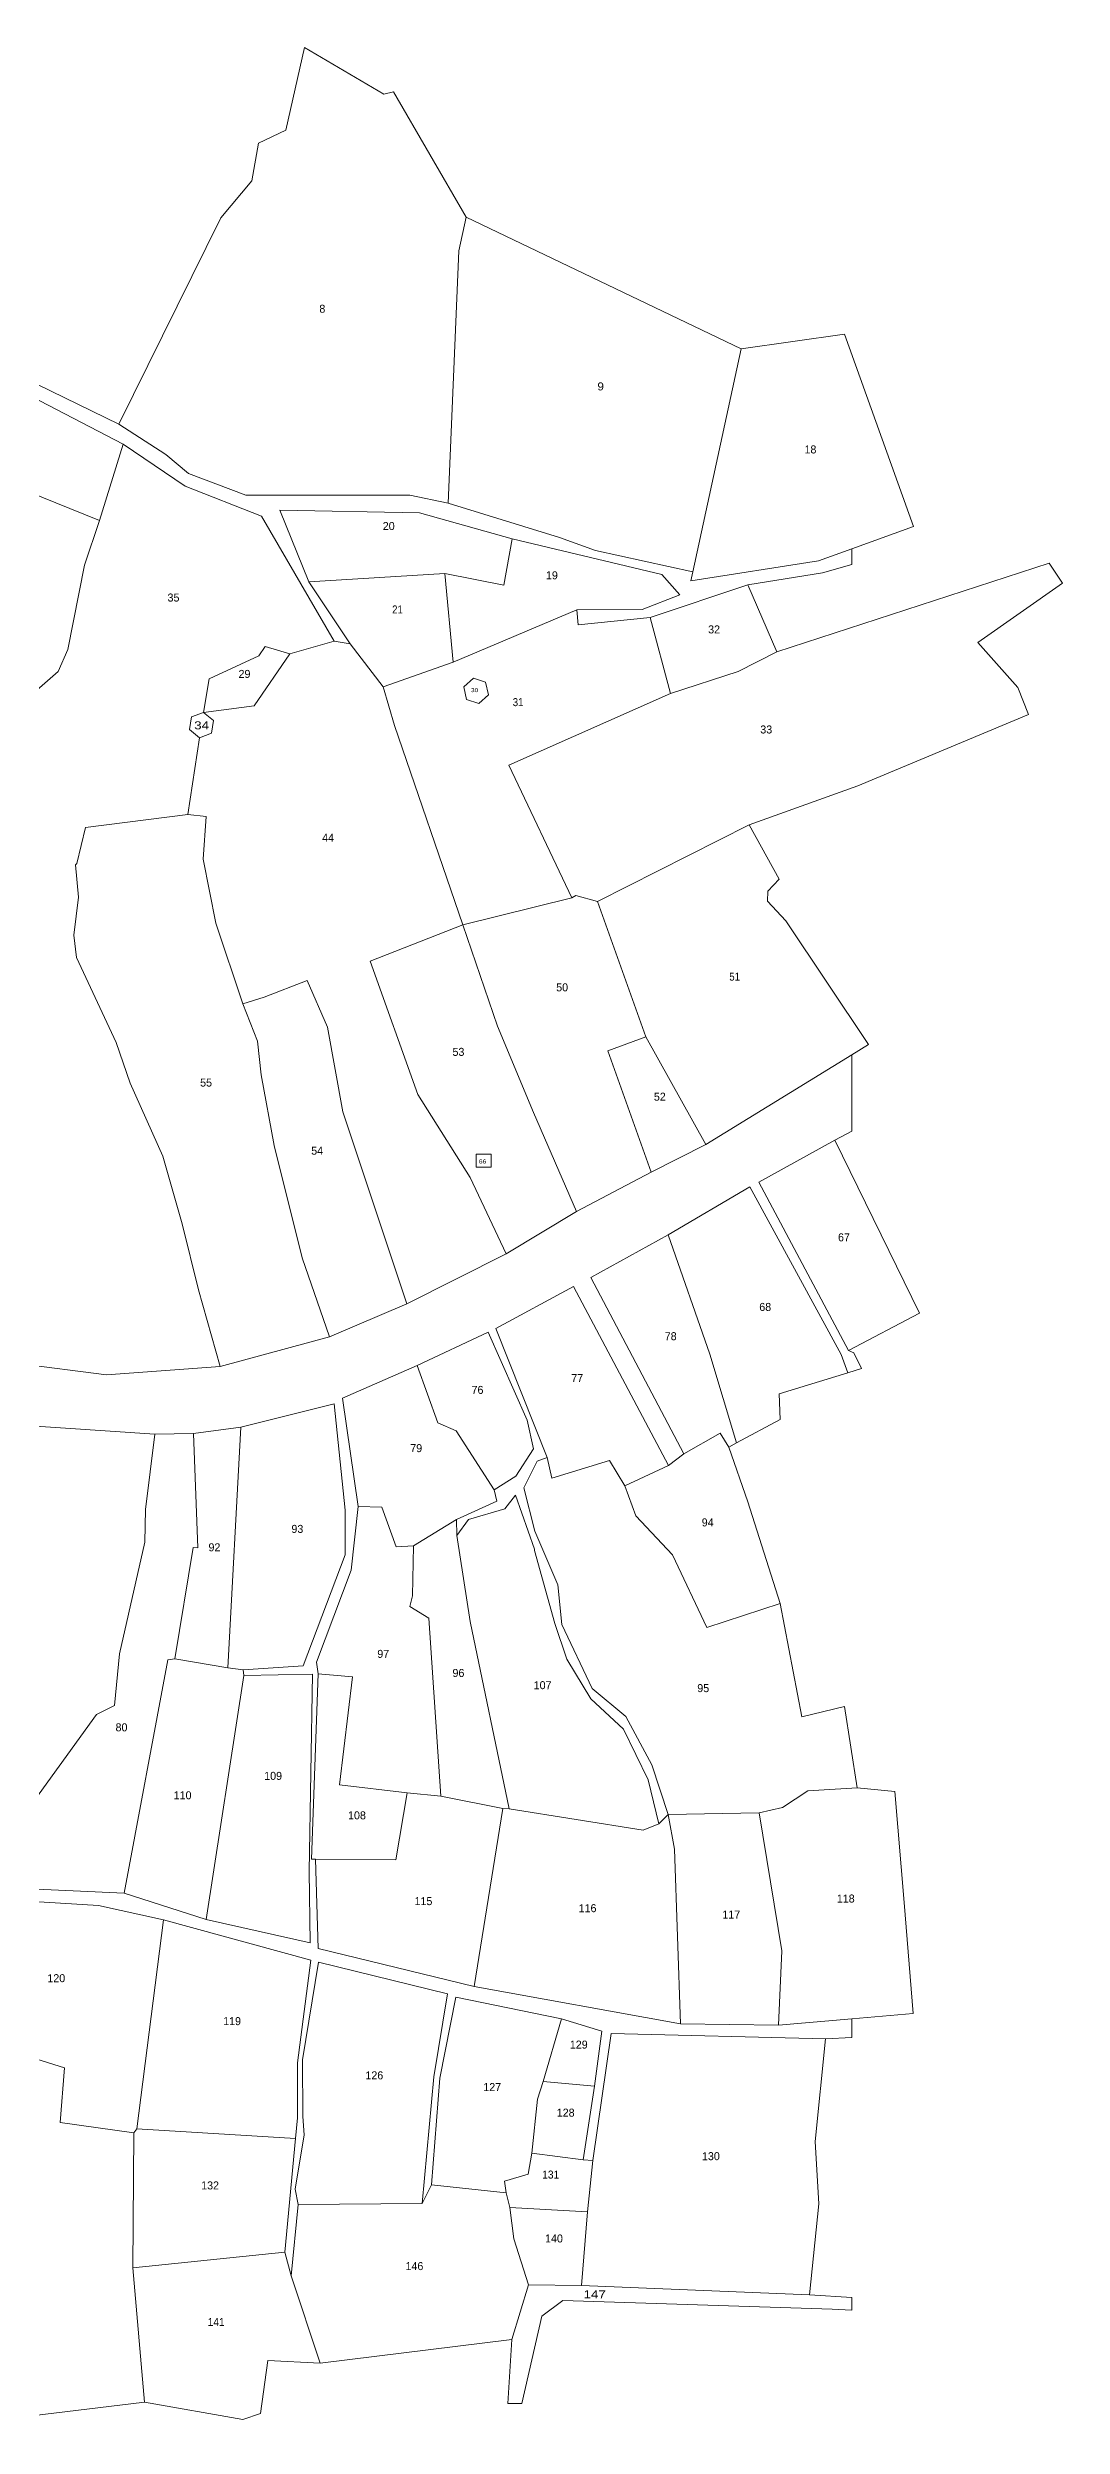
# Model space of a CAD drawing. Header units: metres. Extents: x 363448 to 364047, y 1838474 to 1839030.
# Drawn here: x 363819 to 364047, y 1838495 to 1839030 of the extents above; entities that cross this region are included whole.
import ezdxf

# ---------------------------------------------------------------- set-up
doc = ezdxf.new("R2010")
doc.units = ezdxf.units.M
doc.header["$LTSCALE"] = 0.72
doc.layers.add('10', color=7, linetype='Continuous', lineweight=13)
doc.layers.add('15', color=7, linetype='Continuous')

msp = doc.modelspace()

# ---------------------------------------------------------------- linework, layer by layer
at = {"layer": '10'}
for p, q in [((363830.81, 1838923.57), (363836.15, 1838940.81)), ((363804.59, 1838934.2), (363830.81, 1838923.57)), ((364000, 1838917.25), (364013.9, 1838922.23)), ((363992.51, 1838914.56), (364000, 1838917.25)), ((363877.89, 1838909.8), (363908.52, 1838911.66)), ((363908.52, 1838911.66), (363910.38, 1838891.73)), ((363887.19, 1838895.85), (363877.89, 1838909.8)), ((363938.2, 1838903.48), (363910.38, 1838891.73)), ((363954.65, 1838901.75), (363959.22, 1838884.71)), ((363883.63, 1838896.43), (363873.61, 1838893.62)), ((363910.38, 1838891.73), (363894.65, 1838886.17)), ((363894.65, 1838886.17), (363897.14, 1838877.51)), ((363853.28, 1838874.74), (363850.65, 1838857.46)), ((363976.9, 1838855.15), (364001.39, 1838863.89)), ((363912.5, 1838832.65), (363937.03, 1838838.75)), ((363953.67, 1838807.41), (363942.85, 1838837.89)), ((363967.16, 1838783.22), (363953.67, 1838807.41)), ((364000, 1838803.41), (364003.77, 1838805.73)), ((363967.16, 1838783.22), (364000, 1838803.41)), ((364000, 1838786.2), (364000, 1838803.41)), ((363967.16, 1838783.22), (363954.88, 1838776.96)), ((364000, 1838786.2), (363996.19, 1838784.22)), ((363938.1, 1838768.17), (363922.26, 1838758.59)), ((363899.91, 1838747.34), (363882.58, 1838739.97)), ((363843.29, 1838718.03), (363810.88, 1838720.23)), ((363843.29, 1838718.03), (363851.97, 1838718.19)), ((363851.97, 1838718.19), (363862.63, 1838719.59)), ((363862.63, 1838719.59), (363859.66, 1838665.52)), ((363962.25, 1838713.65), (363958.81, 1838711.01)), ((363972.38, 1838715.11), (363974.08, 1838716.08)), ((363948.95, 1838706.42), (363958.81, 1838711.01)), ((363901.44, 1838692.95), (363911.1, 1838698.83)), ((363911.1, 1838698.83), (363911.22, 1838695.25)), ((363859.66, 1838665.52), (363847.75, 1838667.49)), ((363859.66, 1838665.52), (363863.1, 1838665.01)), ((363863.31, 1838663.75), (363863.1, 1838665.01)), ((363854.84, 1838608.86), (363863.31, 1838663.75)), ((364009.73, 1838637.67), (364001.22, 1838638.48)), ((363900, 1838637.34), (363907.62, 1838636.59)), ((363921.54, 1838633.8), (363915.09, 1838593.77)), ((363958.75, 1838632.52), (363956.65, 1838630.39)), ((363958.75, 1838632.52), (363979.17, 1838632.84)), ((363811.74, 1838615.95), (363836.39, 1838614.82)), ((363836.39, 1838614.82), (363854.84, 1838608.86)), ((363915.09, 1838593.77), (363961.51, 1838585.42)), ((363961.51, 1838585.42), (363983.55, 1838585.08)), ((363983.55, 1838585.08), (364000, 1838586.52)), ((364000, 1838586.52), (364013.83, 1838587.73)), ((364000, 1838582.32), (364000, 1838586.52)), ((364000, 1838582.32), (363994.13, 1838582.05)), ((363930.61, 1838572.43), (363942.12, 1838571.34)), ((363939.58, 1838554.79), (363942.12, 1838571.34)), ((363874.92, 1838559.63), (363839.25, 1838561.75)), ((363872.53, 1838534.02), (363874.92, 1838559.63)), ((363928.03, 1838556.3), (363939.58, 1838554.79)), ((363941.8, 1838554.62), (363939.58, 1838554.79)), ((363941.8, 1838554.62), (363940.56, 1838543.07)), ((363903.42, 1838544.94), (363905.49, 1838549.15)), ((363922.3, 1838547.38), (363923.09, 1838544.1)), ((363873.9, 1838528.71), (363875.51, 1838544.76)), ((363940.56, 1838543.07), (363923.09, 1838544.1)), ((363940.56, 1838543.07), (363939.23, 1838526.52)), ((363838.35, 1838530.47), (363872.53, 1838534.02)), ((363923.58, 1838514.41), (363927.28, 1838526.66)), ((363923.58, 1838514.41), (363880.47, 1838509.03))]:
    msp.add_line(p, q, dxfattribs=at)
for points in [[(363913.32, 1838991.86), (363896.95, 1839020.04), (363894.77, 1839019.54), (363876.93, 1839030), (363872.76, 1839011.39), (363866.55, 1839008.47), (363865.08, 1839000.05), (363858.08, 1838991.67), (363835.15, 1838945.29), (363845.71, 1838938.43), (363850.86, 1838934.16), (363863.72, 1838929.31), (363900.61, 1838929.34), (363909.21, 1838927.54)], [(363835.15, 1838945.29), (363813.78, 1838955.69), (363805.5, 1838962.55), (363756.05, 1838991.37), (363764.07, 1839000), (363758.65, 1839000), (363751.47, 1838992.48), (363742.99, 1838985.84)], [(363913.32, 1838991.86), (363911.66, 1838984.3), (363909.21, 1838927.54)], [(363913.32, 1838991.86), (363975.12, 1838962.22), (363964.24, 1838912.08), (363942.41, 1838916.89), (363934.31, 1838919.78), (363909.21, 1838927.54)], [(363836.15, 1838940.81), (363811.78, 1838953.46), (363794.2, 1838965.46)], [(364013.9, 1838922.23), (363998.36, 1838965.54), (363975.12, 1838962.22)], [(363836.15, 1838940.81), (363850.08, 1838931.32), (363867.23, 1838924.59), (363883.63, 1838896.43)], [(363814.13, 1838820.56), (363812.91, 1838830.91), (363810.71, 1838832.49), (363809.15, 1838845.23), (363813.07, 1838858.37), (363811.9, 1838866.16), (363812.82, 1838877.34), (363813.76, 1838882.84), (363821.54, 1838889.63), (363823.73, 1838894.56), (363827.42, 1838913.58), (363830.81, 1838923.57)], [(363923.62, 1838919.49), (363902.8, 1838925.36), (363871.41, 1838925.9), (363877.89, 1838909.8)], [(363908.52, 1838911.66), (363921.77, 1838909.07), (363923.62, 1838919.49)], [(363923.62, 1838919.49), (363957.33, 1838911.47), (363961.36, 1838906.85), (363952.86, 1838903.59), (363938.2, 1838903.48)], [(363976.66, 1838909.14), (363993.4, 1838911.85), (364000, 1838913.71), (364000, 1838917.25)], [(363964.24, 1838912.08), (363963.78, 1838910.05), (363992.51, 1838914.56)], [(364001.39, 1838863.89), (364039.73, 1838879.94), (364037.39, 1838886.06), (364028.4, 1838896.15), (364047.39, 1838909.48), (364044.4, 1838914), (363983.16, 1838894.03)], [(363954.65, 1838901.75), (363976.66, 1838909.14), (363983.16, 1838894.03)], [(363938.2, 1838903.48), (363938.5, 1838900.11), (363954.65, 1838901.75)], [(363873.61, 1838893.62), (363868.1, 1838895.27), (363866.64, 1838893.18), (363855.47, 1838887.98), (363854.2, 1838880.44)], [(363883.63, 1838896.43), (363887.19, 1838895.85), (363894.65, 1838886.17)], [(363854.2, 1838880.44), (363865.62, 1838881.9), (363873.61, 1838893.62)], [(363976.9, 1838855.15), (363942.85, 1838837.89), (363937.97, 1838839.27), (363937.03, 1838838.75), (363922.86, 1838868.56), (363959.22, 1838884.71), (363974.5, 1838889.65), (363983.16, 1838894.03)], [(363853.28, 1838874.74), (363851.04, 1838876.57), (363851.5, 1838879.42), (363854.2, 1838880.44)], [(363854.2, 1838880.44), (363856.44, 1838878.61), (363855.98, 1838875.76), (363853.28, 1838874.74)], [(363897.14, 1838877.51), (363912.5, 1838832.65), (363920.3, 1838809.84)], [(363882.58, 1838739.97), (363857.93, 1838733.26), (363853.11, 1838750.56), (363849.4, 1838765.34), (363845.09, 1838780.58), (363837.69, 1838797.05), (363834.53, 1838806.17), (363825.62, 1838825.3), (363825.04, 1838830.28), (363826.09, 1838838.84), (363825.43, 1838846.15), (363825.74, 1838846.41), (363827.65, 1838854.54), (363850.65, 1838857.46)], [(363850.65, 1838857.46), (363854.78, 1838857), (363854.14, 1838847.39), (363857.02, 1838833.03), (363863.07, 1838814.87)], [(363976.9, 1838855.15), (363983.68, 1838842.93), (363981.11, 1838840.23), (363981.08, 1838837.96), (363985.22, 1838833.56), (364003.77, 1838805.73)], [(363922.26, 1838758.59), (363914.2, 1838775.76), (363902.41, 1838794.45), (363891.68, 1838824.45), (363912.5, 1838832.65)], [(363922.26, 1838758.59), (363899.91, 1838747.34), (363885.54, 1838790.54), (363882.09, 1838809.62), (363877.55, 1838820.1), (363867.87, 1838816.4), (363863.07, 1838814.87)], [(363882.58, 1838739.97), (363876.37, 1838757.74), (363870.1, 1838782.98), (363867.18, 1838798.89), (363866.33, 1838806.49), (363863.07, 1838814.87)], [(363953.67, 1838807.41), (363945.17, 1838804.27), (363954.88, 1838776.96), (363938.1, 1838768.17), (363928.44, 1838790.41), (363920.3, 1838809.84)], [(363958.74, 1838762.93), (363977.05, 1838773.68), (363997.62, 1838736.01), (363999.14, 1838731.86), (363983.69, 1838727.11), (363983.88, 1838721.33), (363974.08, 1838716.08)], [(363958.74, 1838762.93), (363941.31, 1838753.27), (363962.25, 1838713.65)], [(363974.08, 1838716.08), (363968.08, 1838736.08), (363958.74, 1838762.93)], [(363958.81, 1838711.01), (363937.44, 1838751.31), (363919.98, 1838741.85), (363931.51, 1838712.79)], [(363999.14, 1838731.86), (364002.19, 1838732.79), (364000.51, 1838736.33), (363999.3, 1838736.86)], [(363812.56, 1838733.93), (363832.39, 1838731.4), (363857.93, 1838733.26)], [(363902.28, 1838733.5), (363885.5, 1838726.13), (363888.97, 1838701.75)], [(363863.1, 1838665.01), (363876.6, 1838665.95), (363886.05, 1838690.93), (363886.06, 1838700.94), (363883.57, 1838724.88), (363862.63, 1838719.59)], [(363843.29, 1838718.03), (363841.15, 1838701.07), (363841.03, 1838693.76), (363835.28, 1838668.65), (363834.2, 1838657.03), (363830.13, 1838654.99), (363813.34, 1838631.74), (363811.74, 1838615.95)], [(363847.75, 1838667.49), (363851.92, 1838692.52), (363852.95, 1838692.51), (363851.97, 1838718.19)], [(363962.25, 1838713.65), (363970.39, 1838718.27), (363972.38, 1838715.11)], [(363958.75, 1838632.52), (363955.07, 1838643.63), (363949.23, 1838654.5), (363941.59, 1838660.8), (363934.79, 1838675.25), (363933.88, 1838684.14), (363928.7, 1838696.21), (363926.26, 1838705.97), (363929.25, 1838712), (363931.51, 1838712.79)], [(363931.51, 1838712.79), (363932.55, 1838708.12), (363945.51, 1838712.11), (363948.95, 1838706.42)], [(363983.89, 1838679.97), (363976.62, 1838702.82), (363972.38, 1838715.11)], [(363911.1, 1838698.83), (363920.15, 1838702.97), (363919.59, 1838705.52)], [(363956.65, 1838630.39), (363954.22, 1838640.29), (363948.68, 1838651.66), (363941.32, 1838658.53), (363935.9, 1838667.46), (363933.22, 1838675.43), (363928.62, 1838691.85), (363928.64, 1838692.16), (363924.36, 1838704.3), (363921.98, 1838701.28), (363913.84, 1838698.84), (363911.22, 1838695.25)], [(363948.95, 1838706.42), (363951.42, 1838699.69), (363959.7, 1838690.87), (363967.41, 1838674.53), (363983.89, 1838679.97)], [(363888.97, 1838701.75), (363887.45, 1838687.46), (363879.66, 1838666.76), (363880.01, 1838664.12)], [(363888.97, 1838701.75), (363894.34, 1838701.6), (363897.57, 1838692.73), (363901.44, 1838692.95)], [(363901.44, 1838692.95), (363901.19, 1838681.68), (363900.63, 1838679.25), (363904.92, 1838676.68), (363907.62, 1838636.59)], [(363911.22, 1838695.25), (363914.2, 1838675.92), (363922.93, 1838633.79)], [(363983.89, 1838679.97), (363988.77, 1838654.44), (363998.35, 1838656.79), (364001.22, 1838638.48)], [(363847.75, 1838667.49), (363846.22, 1838667.32), (363836.39, 1838614.82)], [(363854.84, 1838608.86), (363878.18, 1838603.62), (363877.94, 1838619.67), (363878.72, 1838664.08), (363863.31, 1838663.75)], [(363880.01, 1838664.12), (363878.51, 1838622.47), (363879.38, 1838622.44)], [(363880.01, 1838664.12), (363887.73, 1838663.45), (363884.79, 1838639.14), (363900, 1838637.34)], [(363979.17, 1838632.84), (363984.46, 1838634.09), (363990.11, 1838637.83), (364001.22, 1838638.48)], [(364009.73, 1838637.67), (364011.78, 1838612.7), (364013.83, 1838587.73)], [(363879.38, 1838622.44), (363897.48, 1838622.29), (363900, 1838637.34)], [(363922.93, 1838633.79), (363921.54, 1838633.8), (363907.62, 1838636.59)], [(363922.93, 1838633.79), (363953.12, 1838628.96), (363956.65, 1838630.39)], [(363961.51, 1838585.42), (363960.18, 1838624.67), (363958.75, 1838632.52)], [(363979.17, 1838632.84), (363984.26, 1838601.8), (363983.55, 1838585.08)], [(363879.38, 1838622.44), (363880, 1838602.31), (363915.09, 1838593.77)], [(363790.64, 1838616.72), (363803.65, 1838613.68), (363830.56, 1838612.04), (363845.2, 1838608.78), (363839.25, 1838561.75), (363838.53, 1838560.86)], [(363874.92, 1838559.63), (363875.38, 1838564.24), (363875.38, 1838576.61), (363878.32, 1838599.68), (363845.2, 1838608.78)], [(363934.7, 1838586.51), (363910.94, 1838591.38), (363907.37, 1838573.17), (363905.49, 1838549.15), (363922.3, 1838547.38)], [(363934.7, 1838586.51), (363930.61, 1838572.43), (363929.34, 1838568.48), (363928.03, 1838556.3), (363927.2, 1838551.6), (363921.91, 1838550), (363922.3, 1838547.38)], [(363942.12, 1838571.34), (363943.78, 1838583.77), (363934.7, 1838586.51)], [(363807.99, 1838580.12), (363822.92, 1838575.49), (363821.94, 1838563.22), (363838.53, 1838560.86)], [(363939.23, 1838526.52), (363990.5, 1838524.41), (363992.64, 1838544.89), (363991.78, 1838558.9), (363994.13, 1838582.05), (363945.9, 1838583.25), (363941.8, 1838554.62)], [(363838.53, 1838560.86), (363838.35, 1838530.47), (363840.94, 1838500.26)], [(363745.55, 1838546.98), (363739.05, 1838515.32), (363792.77, 1838505.42), (363795.74, 1838494.82), (363840.94, 1838500.26)], [(363923.09, 1838544.1), (363924.02, 1838537.01), (363927.28, 1838526.66), (363939.23, 1838526.52)], [(363840.94, 1838500.26), (363863.07, 1838496.36), (363867, 1838497.71), (363868.67, 1838509.68), (363880.47, 1838509.03), (363873.9, 1838528.71), (363872.53, 1838534.02)], [(363925.83, 1838500), (363930.27, 1838519.63), (363935.01, 1838523.15), (363995.61, 1838521.19), (364000, 1838520.94)], [(363990.5, 1838524.41), (364000, 1838523.83), (364000, 1838520.94)], [(363925.83, 1838500), (363922.64, 1838500), (363923.58, 1838514.41)]]:
    msp.add_lwpolyline(points, dxfattribs=at)
for points in [[(363913.39, 1838883.35), (363912.78, 1838886.18), (363914.92, 1838888.11), (363917.67, 1838887.23), (363918.28, 1838884.4), (363916.14, 1838882.47)], [(363999.3, 1838736.86), (364015.26, 1838745.29), (363996.19, 1838784.22), (363979.11, 1838774.74)], [(363915.51, 1838781.05), (363918.88, 1838781.05), (363918.88, 1838778.1), (363915.51, 1838778.1)], [(363919.59, 1838705.52), (363924.46, 1838708.6), (363928.45, 1838714.72), (363927.01, 1838721.19), (363918.21, 1838740.97), (363902.28, 1838733.5), (363906.94, 1838720.63), (363911.03, 1838718.79)], [(363875.51, 1838544.76), (363874.84, 1838548.16), (363876.86, 1838560.42), (363876.53, 1838564.57), (363876.48, 1838577.26), (363880.07, 1838599.25), (363909.12, 1838592.11), (363906.05, 1838573.5), (363903.42, 1838544.94)]]:
    msp.add_lwpolyline(points, close=True, dxfattribs=at)

# ---------------------------------------------------------------- texts
at = {"layer": '15'}
for s, p in [('8', (363880.27, 1838970.35)), ('18', (363989.38, 1838938.69)), ('20', (363894.53, 1838921.46)), ('19', (363931.23, 1838910.37)), ('35', (363846.12, 1838905.37)), ('32', (363967.71, 1838898.2)), ('29', (363862.09, 1838888.19)), ('33', (363979.44, 1838875.69)), ('44', (363880.89, 1838851.33)), ('50', (363933.53, 1838817.68)), ('53', (363910.21, 1838803.16)), ('55', (363853.45, 1838796.25)), ('52', (363955.5, 1838793.08)), ('54', (363878.43, 1838780.93)), ('67', (363996.92, 1838761.44)), ('68', (363979.21, 1838745.78)), ('78', (363957.95, 1838739.19)), ('76', (363914.5, 1838727.11)), ('77', (363936.92, 1838729.76)), ('79', (363900.71, 1838714.01)), ('93', (363873.98, 1838695.84)), ('94', (363966.27, 1838697.3)), ('92', (363855.33, 1838691.7)), ('97', (363893.3, 1838667.72)), ('96', (363910.21, 1838663.43)), ('107', (363928.47, 1838660.68)), ('95', (363965.27, 1838660.02)), ('80', (363834.43, 1838651.2)), ('110', (363847.5, 1838635.91)), ('109', (363867.86, 1838640.28)), ('108', (363886.72, 1838631.4)), ('115', (363901.67, 1838612.1)), ('116', (363938.58, 1838610.51)), ('118', (363996.65, 1838612.68)), ('117', (363970.91, 1838609.07)), ('120', (363819.09, 1838594.76)), ('119', (363858.63, 1838585.1)), ('129', (363936.6, 1838579.82)), ('126', (363890.62, 1838572.9)), ('127', (363917.14, 1838570.27)), ('128', (363933.66, 1838564.51)), ('130', (363966.32, 1838554.72)), ('132', (363853.68, 1838548.14)), ('140', (363931.03, 1838536.21)), ('146', (363899.64, 1838529.99))]:
    msp.add_text(s, height=1.8, dxfattribs=at).set_placement(p)
for s, height, width, p in [('9', 1.8, 1.1, (363942.8, 1838952.87)), ('21', 1.8, 0.9, (363896.63, 1838902.69)), ('30', 0.9, 1.25, (363914.35, 1838884.99)), ('31', 1.8, 0.9, (363923.76, 1838881.84)), ('34', 1.8, 1.25, (363852.11, 1838876.62)), ('51', 1.8, 0.9, (363972.46, 1838820.08)), ('66', 0.9, 1.25, (363916.14, 1838778.95)), ('131', 1.8, 0.95, (363930.4, 1838550.58)), ('147', 1.8, 1.25, (363939.69, 1838523.64)), ('141', 1.8, 0.95, (363855.15, 1838517.41))]:
    msp.add_text(s, height=height, dxfattribs=dict(at, width=width)).set_placement(p)

doc.saveas('drawing.dxf')
